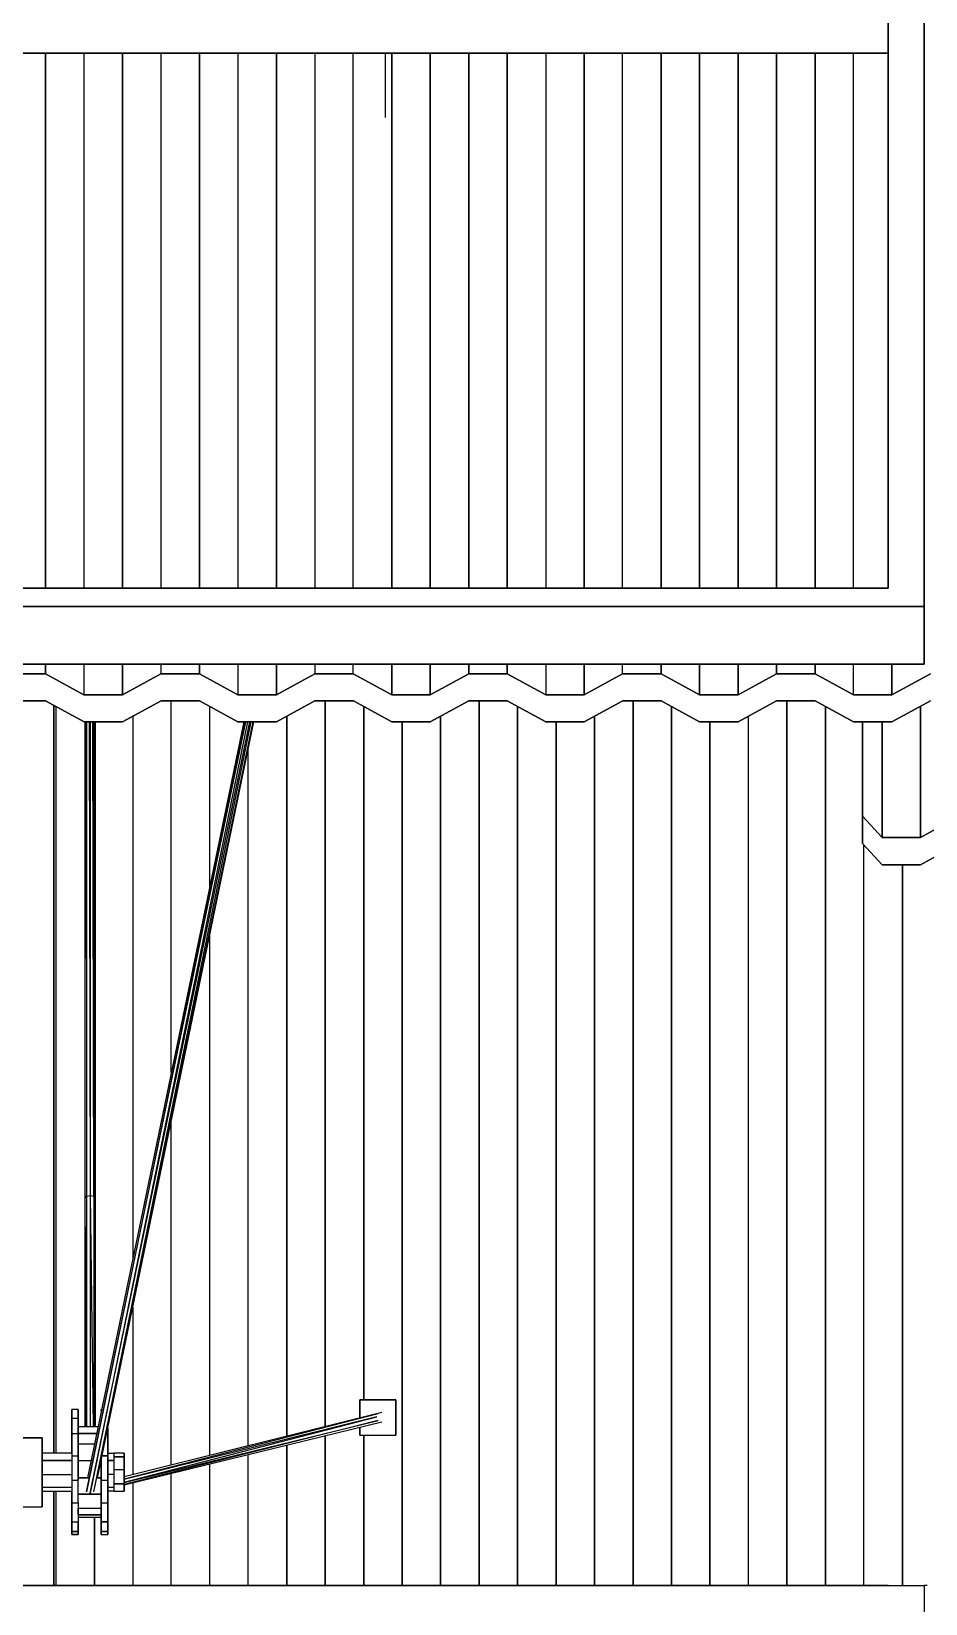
# Model space of a CAD drawing. Extents: x -32 to 51.8, y -51.6 to -5.5.
# Drawn here: x -4.722 to -2.73, y -49.271 to -45.767 of the extents above; entities that cross this region are included whole.
import ezdxf

# ---------------------------------------------------------------- set-up
doc = ezdxf.new("R2010")
doc.units = 0
doc.header["$MEASUREMENT"] = 0
doc.layers.get('0').update_dxf_attribs({"linetype": 'CONTINUOUS'})
doc.layers.add('hachures', color=5, linetype='CONTINUOUS')

msp = doc.modelspace()

# ---------------------------------------------------------------- linework, layer by layer
for p, q in [((-2.8137, -47.0078), (-2.8138, -45.6873)), ((-2.8138, -45.6873), (-2.8138, -45.8158)), ((-2.8138, -45.8158), (-2.8138, -45.6873)), ((-2.8138, -45.6873), (-2.8138, -47.0078)), ((-2.7338, -45.6873), (-2.7337, -47.0078)), ((-2.7338, -47.0078), (-2.7338, -45.6873)), ((-6.6538, -45.8158), (-2.8138, -45.8158)), ((-2.8138, -45.8158), (-6.6537, -45.8158)), ((-4.0138, -45.8158), (-3.9338, -45.8158)), ((-3.9338, -45.9591), (-3.9338, -45.8158)), ((-2.8138, -45.8158), (-2.8137, -47.0078)), ((-2.8138, -47.0078), (-2.8138, -45.8158)), ((-6.6537, -47.0078), (-2.8137, -47.0078)), ((-2.8137, -47.0078), (-6.6537, -47.0078)), ((-2.7338, -47.0491), (-2.7338, -47.0078)), ((-2.7337, -47.0078), (-2.7337, -47.0491)), ((-2.8137, -47.0491), (-6.6537, -47.0491)), ((-6.6537, -47.0491), (-2.8137, -47.0491)), ((-2.8138, -47.0491), (-2.8138, -47.0491)), ((-2.7337, -47.0491), (-2.8137, -47.0491)), ((-2.8137, -47.0491), (-2.8137, -47.0491)), ((-2.8137, -47.0491), (-2.7337, -47.0491)), ((-2.7338, -47.0491), (-2.7338, -47.0491)), ((-2.7338, -47.1776), (-2.7338, -47.0491)), ((-2.7337, -47.0491), (-2.7337, -47.0491)), ((-2.7337, -47.0491), (-2.7337, -47.1776)), ((-6.6537, -47.1776), (-2.8137, -47.1776)), ((-2.8137, -47.1776), (-6.6537, -47.1776)), ((-4.7767, -47.199), (-4.691, -47.199)), ((-4.691, -47.199), (-4.7767, -47.199)), ((-4.6053, -47.2458), (-4.691, -47.199)), ((-4.691, -47.199), (-4.6053, -47.2458)), ((-4.6909, -47.1991), (-4.6909, -47.1991)), ((-4.4339, -47.199), (-4.5196, -47.2458)), ((-4.5196, -47.2458), (-4.4339, -47.199)), ((-4.3481, -47.199), (-4.4339, -47.199)), ((-4.4339, -47.199), (-4.3481, -47.199)), ((-4.4337, -47.199), (-4.4337, -47.199)), ((-4.2624, -47.2458), (-4.3481, -47.199)), ((-4.3481, -47.199), (-4.2624, -47.2458)), ((-4.348, -47.1991), (-4.348, -47.1991)), ((-4.348, -47.1991), (-4.348, -47.1991)), ((-4.091, -47.199), (-4.1767, -47.2458)), ((-4.1767, -47.2458), (-4.091, -47.199)), ((-4.0053, -47.199), (-4.091, -47.199)), ((-4.091, -47.199), (-4.0053, -47.199)), ((-4.0909, -47.199), (-4.0909, -47.199)), ((-3.9196, -47.2458), (-4.0053, -47.199)), ((-4.0053, -47.199), (-3.9196, -47.2458)), ((-4.0052, -47.1991), (-4.0052, -47.1991)), ((-4.0052, -47.1991), (-4.0052, -47.1991)), ((-3.8339, -47.2458), (-3.7481, -47.199)), ((-3.7481, -47.199), (-3.8339, -47.2458)), ((-3.7481, -47.199), (-3.6624, -47.199)), ((-3.6624, -47.199), (-3.7481, -47.199)), ((-3.748, -47.199), (-3.748, -47.199)), ((-3.5767, -47.2458), (-3.6624, -47.199)), ((-3.6624, -47.199), (-3.5767, -47.2458)), ((-3.6623, -47.1991), (-3.6623, -47.1991)), ((-3.6623, -47.1991), (-3.6623, -47.1991)), ((-3.4053, -47.199), (-3.491, -47.2458)), ((-3.491, -47.2458), (-3.4053, -47.199)), ((-3.3196, -47.199), (-3.4053, -47.199)), ((-3.4053, -47.199), (-3.3196, -47.199)), ((-3.4052, -47.199), (-3.4052, -47.199)), ((-3.4052, -47.199), (-3.4052, -47.199)), ((-3.3196, -47.199), (-3.2339, -47.2458)), ((-3.2339, -47.2458), (-3.3196, -47.199)), ((-3.1481, -47.2458), (-3.0624, -47.199)), ((-3.0624, -47.199), (-3.1481, -47.2458)), ((-3.0624, -47.199), (-2.9767, -47.199)), ((-2.9767, -47.199), (-3.0624, -47.199)), ((-3.0623, -47.199), (-3.0623, -47.199)), ((-2.891, -47.2458), (-2.9767, -47.199)), ((-2.9767, -47.199), (-2.891, -47.2458)), ((-2.9766, -47.1991), (-2.9766, -47.1991)), ((-2.9766, -47.1991), (-2.9766, -47.1991)), ((-2.8137, -47.1776), (-2.7337, -47.1776)), ((-2.7337, -47.1776), (-2.8137, -47.1776)), ((-2.7196, -47.199), (-2.8053, -47.2458)), ((-2.8053, -47.2458), (-2.7196, -47.199)), ((-2.7338, -47.1776), (-2.7338, -47.1776)), ((-4.7766, -47.259), (-4.6909, -47.259)), ((-4.6909, -47.259), (-4.7766, -47.259)), ((-4.6909, -47.259), (-4.6052, -47.3057)), ((-4.6052, -47.3057), (-4.6909, -47.259)), ((-4.6723, -47.2691), (-4.6723, -48.936)), ((-4.6723, -48.936), (-4.6723, -47.2691)), ((-4.5196, -47.2458), (-4.6053, -47.2458)), ((-4.6053, -47.2458), (-4.5196, -47.2458)), ((-4.6052, -47.2458), (-4.6052, -47.2458)), ((-4.5195, -47.2457), (-4.5195, -47.2457)), ((-4.5195, -47.2457), (-4.5195, -47.2457)), ((-4.5195, -47.3057), (-4.4337, -47.259)), ((-4.4337, -47.259), (-4.5195, -47.3057)), ((-4.4337, -47.259), (-4.348, -47.259)), ((-4.348, -47.259), (-4.4337, -47.259)), ((-4.348, -47.259), (-4.2623, -47.3057)), ((-4.2623, -47.3057), (-4.348, -47.259)), ((-4.1767, -47.2458), (-4.2624, -47.2458)), ((-4.2624, -47.2458), (-4.1767, -47.2458)), ((-4.2623, -47.2458), (-4.2623, -47.2458)), ((-4.1766, -47.2457), (-4.1766, -47.2457)), ((-4.1766, -47.2457), (-4.1766, -47.2457)), ((-4.1766, -47.3057), (-4.0909, -47.259)), ((-4.0909, -47.259), (-4.1766, -47.3057)), ((-4.0909, -47.259), (-4.0052, -47.259)), ((-4.0052, -47.259), (-4.0909, -47.259)), ((-4.0052, -47.259), (-3.9195, -47.3057)), ((-3.9195, -47.3057), (-4.0052, -47.259)), ((-3.9196, -47.2458), (-3.8339, -47.2458)), ((-3.8339, -47.2458), (-3.9196, -47.2458)), ((-3.9195, -47.2458), (-3.9195, -47.2458)), ((-3.8337, -47.2457), (-3.8337, -47.2457)), ((-3.8337, -47.2457), (-3.8337, -47.2457)), ((-3.8337, -47.3057), (-3.748, -47.259)), ((-3.748, -47.259), (-3.8337, -47.3057)), ((-3.748, -47.259), (-3.6623, -47.259)), ((-3.6623, -47.259), (-3.748, -47.259)), ((-3.5766, -47.3057), (-3.6623, -47.259)), ((-3.6623, -47.259), (-3.5766, -47.3057)), ((-3.491, -47.2458), (-3.5767, -47.2458)), ((-3.5767, -47.2458), (-3.491, -47.2458)), ((-3.5766, -47.2458), (-3.5766, -47.2458)), ((-3.5766, -47.2458), (-3.5766, -47.2458)), ((-3.4909, -47.2457), (-3.4909, -47.2457)), ((-3.4909, -47.3057), (-3.4052, -47.259)), ((-3.4052, -47.259), (-3.4909, -47.3057)), ((-3.3195, -47.259), (-3.4052, -47.259)), ((-3.4052, -47.259), (-3.3195, -47.259)), ((-3.2337, -47.3057), (-3.3195, -47.259)), ((-3.3195, -47.259), (-3.2337, -47.3057)), ((-3.2339, -47.2458), (-3.1481, -47.2458)), ((-3.1481, -47.2458), (-3.2339, -47.2458)), ((-3.2337, -47.2458), (-3.2337, -47.2458)), ((-3.2337, -47.2458), (-3.2337, -47.2458)), ((-3.148, -47.2457), (-3.148, -47.2457)), ((-3.148, -47.2457), (-3.148, -47.2457)), ((-3.148, -47.3057), (-3.0623, -47.259)), ((-3.0623, -47.259), (-3.148, -47.3057)), ((-3.0623, -47.259), (-2.9766, -47.259)), ((-2.9766, -47.259), (-3.0623, -47.259)), ((-2.8909, -47.3057), (-2.9766, -47.259)), ((-2.9766, -47.259), (-2.8909, -47.3057)), ((-2.8053, -47.2458), (-2.891, -47.2458)), ((-2.891, -47.2458), (-2.8053, -47.2458)), ((-2.8909, -47.2458), (-2.8909, -47.2458)), ((-2.8909, -47.2458), (-2.8909, -47.2458)), ((-2.8052, -47.2457), (-2.8052, -47.2457)), ((-2.8052, -47.2457), (-2.8052, -47.2457)), ((-2.8052, -47.3057), (-2.7195, -47.259)), ((-2.7195, -47.259), (-2.8052, -47.3057)), ((-2.7414, -47.5638), (-2.7414, -47.271)), ((-4.6052, -47.3057), (-4.5195, -47.3057)), ((-4.5195, -47.3057), (-4.6052, -47.3057)), ((-4.6028, -48.3665), (-4.6028, -47.3057)), ((-4.6028, -48.3665), (-4.6028, -47.3057)), ((-4.6003, -47.3057), (-4.5995, -48.3638)), ((-4.247, -47.3057), (-4.5995, -49.0225)), ((-4.5995, -49.0225), (-4.2445, -47.3057)), ((-4.5995, -47.3057), (-4.5995, -48.3638)), ((-4.2491, -47.3057), (-4.5977, -48.9912)), ((-4.5936, -47.3057), (-4.5916, -48.3627)), ((-4.5916, -49.0251), (-4.236, -47.3057)), ((-4.2407, -47.3057), (-4.5916, -49.0251)), ((-4.5916, -47.3057), (-4.5916, -48.3627)), ((-4.5836, -48.3638), (-4.5856, -47.3057)), ((-4.5836, -47.3057), (-4.5836, -48.3638)), ((-4.5836, -49.0225), (-4.2328, -47.3057)), ((-4.5836, -49.0225), (-4.2286, -47.3057)), ((-4.5803, -48.3665), (-4.5812, -47.3057)), ((-4.5803, -47.3057), (-4.5803, -48.3665)), ((-4.5752, -48.9912), (-4.2277, -47.3057)), ((-4.5752, -48.9912), (-4.2266, -47.3057)), ((-4.2623, -47.3057), (-4.1766, -47.3057)), ((-4.1766, -47.3057), (-4.2623, -47.3057)), ((-3.9195, -47.3057), (-3.8337, -47.3057)), ((-3.8337, -47.3057), (-3.9195, -47.3057)), ((-3.5766, -47.3057), (-3.4909, -47.3057)), ((-3.4909, -47.3057), (-3.5766, -47.3057)), ((-3.148, -47.3057), (-3.2337, -47.3057)), ((-3.2337, -47.3057), (-3.2337, -47.3057)), ((-3.2337, -47.3057), (-3.148, -47.3057)), ((-2.8052, -47.3057), (-2.8909, -47.3057)), ((-2.8909, -47.3057), (-2.8052, -47.3057)), ((-2.8707, -47.3057), (-2.8707, -47.5772)), ((-2.8706, -47.3057), (-2.8706, -47.5163)), ((-2.8706, -47.5163), (-2.8706, -47.3057)), ((-2.8271, -47.5638), (-2.8271, -47.3057)), ((-2.8706, -47.5163), (-2.8707, -47.5772)), ((-2.8707, -47.5772), (-2.8706, -47.5163)), ((-2.8706, -47.5163), (-2.8706, -47.5163)), ((-2.8271, -47.5638), (-2.8706, -47.5163)), ((-2.8706, -47.5163), (-2.8271, -47.5638)), ((-2.6557, -47.5163), (-2.7414, -47.5638)), ((-2.7414, -47.5638), (-2.6557, -47.5163)), ((-2.8707, -47.5772), (-2.8273, -47.6248)), ((-2.8273, -47.6248), (-2.8707, -47.5772)), ((-2.7414, -47.5638), (-2.8271, -47.5638)), ((-2.8271, -47.5638), (-2.8271, -47.5638)), ((-2.8271, -47.5638), (-2.7414, -47.5638)), ((-2.7415, -47.6248), (-2.6558, -47.5772)), ((-2.6558, -47.5772), (-2.7415, -47.6248)), ((-2.7414, -47.5638), (-2.7414, -47.5638)), ((-2.8273, -47.6248), (-2.8273, -47.6248)), ((-2.8273, -47.6248), (-2.7415, -47.6248)), ((-2.7415, -47.6248), (-2.8273, -47.6248)), ((-2.7415, -47.6248), (-2.7415, -47.6248)), ((-4.5995, -48.3638), (-4.6028, -48.3665)), ((-4.6028, -48.8778), (-4.6028, -48.3665)), ((-4.6028, -48.3665), (-4.6028, -48.3675)), ((-4.6028, -48.3665), (-4.6028, -48.3665)), ((-4.6028, -48.8778), (-4.6028, -48.3665)), ((-4.6, -48.8778), (-4.6028, -48.3665)), ((-4.5916, -48.3627), (-4.5995, -48.3638)), ((-4.5995, -48.3638), (-4.5995, -48.8778)), ((-4.5916, -48.3627), (-4.5916, -48.8778)), ((-4.5916, -48.3627), (-4.5849, -48.8778)), ((-4.5836, -48.3638), (-4.5916, -48.3627)), ((-4.5803, -48.3665), (-4.5836, -48.3638)), ((-4.5836, -48.3638), (-4.5836, -48.8778)), ((-4.5803, -48.3665), (-4.5803, -48.8778)), ((-4.6323, -48.8391), (-4.6323, -48.8391)), ((-4.6323, -48.8391), (-4.6323, -48.8592)), ((-4.6323, -48.8391), (-4.6323, -48.8459)), ((-4.6323, -48.8592), (-4.6323, -48.8391)), ((-4.6179, -48.8391), (-4.6323, -48.8391)), ((-4.6323, -48.8391), (-4.6323, -48.8459)), ((-4.6323, -48.8592), (-4.6323, -48.8391)), ((-4.6323, -48.8391), (-4.6323, -48.8592)), ((-4.6323, -48.8459), (-4.6323, -48.8459)), ((-4.6323, -48.8459), (-4.6323, -48.8673)), ((-4.6323, -48.8459), (-4.6323, -48.8459)), ((-4.6323, -48.8459), (-4.6323, -48.8673)), ((-4.6179, -48.8391), (-4.6179, -48.8592)), ((-4.6179, -48.8592), (-4.6179, -48.8391)), ((-4.6179, -48.8391), (-4.6179, -48.8459)), ((-4.6179, -48.8459), (-4.6179, -48.8673)), ((-4.5668, -48.8417), (-4.5668, -48.8391)), ((-4.5668, -48.8391), (-4.5668, -48.8416)), ((-4.5667, -48.8416), (-4.5667, -48.8391)), ((-4.5667, -48.8391), (-4.5667, -48.8391)), ((-4.5667, -48.8391), (-4.5662, -48.8391)), ((-4.5667, -48.8416), (-4.5667, -48.8391)), ((-4.5667, -48.8391), (-4.5667, -48.8416)), ((-4.5667, -48.8416), (-4.5667, -48.8391)), ((-4.5667, -48.8391), (-4.5667, -48.8416)), ((-4.5667, -48.8391), (-4.5667, -48.8391)), ((-4.5667, -48.8391), (-4.5667, -48.8416)), ((-4.516, -48.9885), (-3.942, -48.8445)), ((-4.516, -48.9879), (-3.942, -48.8445)), ((-4.516, -48.9936), (-3.9499, -48.8476)), ((-3.9499, -48.8476), (-4.516, -48.9887)), ((-3.9108, -48.8172), (-3.9908, -48.8172)), ((-3.9908, -48.8567), (-3.9908, -48.8172)), ((-3.9908, -48.8172), (-3.9108, -48.8172)), ((-3.9908, -48.8172), (-3.9908, -48.8567)), ((-3.9108, -48.896), (-3.9108, -48.8172)), ((-3.9108, -48.8172), (-3.9108, -48.8172)), ((-3.9108, -48.8172), (-3.9108, -48.896)), ((-4.6323, -48.8592), (-4.6323, -48.8592)), ((-4.6323, -48.8592), (-4.6323, -48.8925)), ((-4.6323, -48.8925), (-4.6323, -48.8592)), ((-4.6179, -48.8592), (-4.6323, -48.8592)), ((-4.6323, -48.8592), (-4.6323, -48.8925)), ((-4.6323, -48.8673), (-4.6323, -48.8673)), ((-4.6323, -48.9102), (-4.6323, -48.8673)), ((-4.6323, -48.8673), (-4.6323, -48.9102)), ((-4.6323, -48.8673), (-4.6323, -48.8673)), ((-4.6323, -48.8673), (-4.6323, -48.9102)), ((-4.6179, -48.8592), (-4.6179, -48.8925)), ((-4.6179, -48.8925), (-4.6179, -48.8592)), ((-4.6179, -48.8673), (-4.6179, -48.8778)), ((-4.5742, -48.8778), (-4.6179, -48.8778)), ((-4.5523, -48.8805), (-4.5523, -48.8925)), ((-4.5523, -48.8925), (-4.5523, -48.8806)), ((-4.516, -49.0008), (-3.9532, -48.8553)), ((-3.9532, -48.8553), (-4.516, -48.9945)), ((-4.516, -49.0019), (-3.9499, -48.863)), ((-3.9499, -48.863), (-4.516, -49.006)), ((-4.516, -49.0066), (-3.942, -48.8662)), ((-3.9908, -48.896), (-3.9908, -48.8782)), ((-3.9908, -48.8782), (-3.9908, -48.896)), ((-4.6988, -48.9022), (-4.7458, -48.9022)), ((-4.7458, -48.9022), (-4.6988, -48.9022)), ((-4.6988, -49.0559), (-4.6988, -48.9022)), ((-4.6988, -48.9022), (-4.6988, -48.9022)), ((-4.6988, -48.9022), (-4.6988, -49.0559)), ((-4.6323, -48.8925), (-4.6323, -48.8925)), ((-4.6323, -48.936), (-4.6323, -48.8925)), ((-4.6323, -48.8925), (-4.6179, -48.8925)), ((-4.6323, -48.8925), (-4.6323, -48.9423)), ((-4.6323, -48.8925), (-4.6323, -48.8925)), ((-4.6323, -48.8925), (-4.6323, -48.936)), ((-4.6323, -48.9102), (-4.6323, -48.9102)), ((-4.6323, -48.936), (-4.6323, -48.9102)), ((-4.6323, -48.9102), (-4.6323, -48.936)), ((-4.6323, -48.9102), (-4.6323, -48.9102)), ((-4.6323, -48.9102), (-4.6323, -48.936)), ((-4.6323, -48.9102), (-4.6323, -48.9102)), ((-4.5772, -48.8923), (-4.6179, -48.8923)), ((-4.6179, -48.8923), (-4.5772, -48.8923)), ((-4.6179, -48.9423), (-4.6179, -48.8925)), ((-4.6179, -48.8925), (-4.6179, -48.9423)), ((-4.5822, -48.9163), (-4.6179, -48.9163)), ((-4.5916, -48.8923), (-4.5916, -48.8923)), ((-4.5847, -48.8923), (-4.5847, -48.8923)), ((-4.5836, -48.8923), (-4.5836, -48.8923)), ((-4.5803, -48.8923), (-4.5803, -48.8923)), ((-4.5523, -48.8925), (-4.5548, -48.8925)), ((-4.5548, -48.8925), (-4.5523, -48.8925)), ((-4.5523, -48.8925), (-4.5523, -48.8925)), ((-4.5523, -48.9423), (-4.5523, -48.8925)), ((-4.5523, -48.8925), (-4.5523, -48.8925)), ((-4.5523, -48.8925), (-4.5523, -48.9423)), ((-3.9908, -48.896), (-3.9108, -48.896)), ((-4.6323, -48.936), (-4.6988, -48.936)), ((-4.6988, -48.9522), (-4.6323, -48.9522)), ((-4.6323, -48.9522), (-4.6988, -48.9522)), ((-4.6323, -48.936), (-4.6323, -48.9522)), ((-4.6323, -48.9423), (-4.6323, -48.9961)), ((-4.6323, -48.9423), (-4.6179, -48.9423)), ((-4.6323, -48.9522), (-4.6323, -48.9837)), ((-4.6179, -48.9961), (-4.6179, -48.9423)), ((-4.6179, -48.9423), (-4.6179, -48.9961)), ((-4.6179, -48.9523), (-4.5896, -48.9523)), ((-4.5672, -48.9523), (-4.5667, -48.9523)), ((-4.5667, -48.9503), (-4.5667, -48.9523)), ((-4.5667, -48.9503), (-4.5667, -48.9961)), ((-4.5667, -48.9961), (-4.5667, -48.9503)), ((-4.5667, -48.9523), (-4.5667, -48.9912)), ((-4.5651, -48.9423), (-4.5523, -48.9423)), ((-4.5523, -48.9423), (-4.5651, -48.9423)), ((-4.5523, -48.936), (-4.5389, -48.936)), ((-4.5523, -48.9961), (-4.5523, -48.9423)), ((-4.5523, -48.9423), (-4.5523, -48.9961)), ((-4.5389, -48.9522), (-4.5523, -48.9522)), ((-4.5523, -48.9522), (-4.5389, -48.9522)), ((-4.516, -48.936), (-4.5389, -48.936)), ((-4.5389, -48.936), (-4.5389, -48.9522)), ((-4.516, -48.9446), (-4.5389, -48.9446)), ((-4.5389, -48.9446), (-4.516, -48.9446)), ((-4.5389, -48.9522), (-4.5389, -48.9837)), ((-4.516, -48.936), (-4.516, -48.9446)), ((-4.516, -48.9446), (-4.516, -48.936)), ((-4.516, -48.936), (-4.516, -48.936)), ((-4.516, -48.9446), (-4.516, -48.9446)), ((-4.516, -48.9729), (-4.516, -48.9446)), ((-4.516, -48.9446), (-4.516, -48.9446)), ((-4.516, -48.9446), (-4.516, -48.9729)), ((-4.6988, -48.9837), (-4.6323, -48.9837)), ((-4.6323, -48.9606), (-4.6323, -48.9606)), ((-4.6323, -48.9837), (-4.6323, -49.0121)), ((-4.5667, -48.9606), (-4.5667, -48.9606)), ((-4.5667, -48.9606), (-4.5667, -48.9606)), ((-4.5389, -48.9837), (-4.5523, -48.9837)), ((-4.5389, -48.9729), (-4.516, -48.9729)), ((-4.5389, -48.9837), (-4.5389, -49.0121)), ((-4.516, -49.0045), (-4.516, -48.9729)), ((-4.516, -48.9729), (-4.516, -49.0045)), ((-4.6988, -49.0121), (-4.6323, -49.0121)), ((-4.6988, -49.0207), (-4.6323, -49.0207)), ((-4.6723, -49.0207), (-4.6723, -49.2314)), ((-4.6723, -49.2314), (-4.6723, -49.0207)), ((-4.6323, -48.9961), (-4.6323, -49.0465)), ((-4.6323, -48.9961), (-4.6179, -48.9961)), ((-4.6323, -49.0121), (-4.6323, -49.0207)), ((-4.6323, -49.0144), (-4.6323, -49.0144)), ((-4.6323, -49.0642), (-4.6323, -49.0207)), ((-4.6323, -49.0207), (-4.6323, -49.0465)), ((-4.6323, -49.0207), (-4.6323, -49.0642)), ((-4.6323, -49.0465), (-4.6323, -49.0207)), ((-4.6323, -49.0207), (-4.6323, -49.0642)), ((-4.5931, -48.9912), (-4.6179, -48.9912)), ((-4.6179, -48.9912), (-4.5931, -48.9912)), ((-4.6179, -49.0465), (-4.6179, -48.9961)), ((-4.5667, -48.9912), (-4.5772, -48.9912)), ((-4.5772, -48.9912), (-4.5667, -48.9912)), ((-4.5667, -48.9912), (-4.5667, -49.0275)), ((-4.5667, -48.9961), (-4.5667, -49.0465)), ((-4.5667, -48.9961), (-4.5523, -48.9961)), ((-4.5667, -49.0465), (-4.5667, -48.9961)), ((-4.5667, -49.0144), (-4.5667, -49.0144)), ((-4.5523, -49.0465), (-4.5523, -48.9961)), ((-4.5523, -48.9961), (-4.5523, -49.0465)), ((-4.5523, -49.0121), (-4.5389, -49.0121)), ((-4.5389, -49.0207), (-4.5523, -49.0207)), ((-4.5389, -49.0045), (-4.516, -49.0045)), ((-4.516, -49.0045), (-4.5389, -49.0045)), ((-4.5389, -49.0121), (-4.5389, -49.0207)), ((-4.5389, -49.0207), (-4.516, -49.0207)), ((-4.516, -49.0045), (-4.516, -49.0045)), ((-4.516, -49.0207), (-4.516, -49.0045)), ((-4.516, -49.0045), (-4.516, -49.0207)), ((-4.7458, -49.0559), (-4.6988, -49.0559)), ((-4.6988, -49.0559), (-4.6988, -49.0559)), ((-4.6323, -49.0465), (-4.6323, -49.0465)), ((-4.6323, -49.0465), (-4.6323, -49.0893)), ((-4.6323, -49.0893), (-4.6323, -49.0465)), ((-4.6323, -49.0465), (-4.6179, -49.0465)), ((-4.6323, -49.0465), (-4.6323, -49.0893)), ((-4.6179, -49.0275), (-4.5667, -49.0275)), ((-4.5667, -49.0275), (-4.6179, -49.0275)), ((-4.6179, -49.0465), (-4.6179, -49.0893)), ((-4.6179, -49.0585), (-4.5667, -49.0585)), ((-4.6179, -49.0739), (-4.6179, -49.0585)), ((-4.6028, -49.0275), (-4.6028, -49.0275)), ((-4.6028, -49.0275), (-4.6028, -49.0275)), ((-4.601, -49.0275), (-4.601, -49.0275)), ((-4.5995, -49.0275), (-4.5995, -49.0275)), ((-4.5972, -49.0275), (-4.5972, -49.0275)), ((-4.5916, -49.0275), (-4.5916, -49.0275)), ((-4.5899, -49.0275), (-4.5899, -49.0275)), ((-4.5836, -49.0275), (-4.5836, -49.0275)), ((-4.581, -49.0275), (-4.581, -49.0275)), ((-4.5667, -49.0275), (-4.5667, -49.0585)), ((-4.5667, -49.0465), (-4.5667, -49.0893)), ((-4.5667, -49.0465), (-4.5523, -49.0465)), ((-4.5667, -49.0893), (-4.5667, -49.0465)), ((-4.5667, -49.0585), (-4.5667, -49.0739)), ((-4.5523, -49.0465), (-4.5523, -49.0893)), ((-4.5523, -49.0893), (-4.5523, -49.0465)), ((-4.6323, -49.0642), (-4.6323, -49.0642)), ((-4.6323, -49.0975), (-4.6323, -49.0642)), ((-4.6323, -49.0642), (-4.6323, -49.0975)), ((-4.6323, -49.0642), (-4.6323, -49.0642)), ((-4.6323, -49.0642), (-4.6323, -49.0975)), ((-4.6323, -49.0893), (-4.6323, -49.0893)), ((-4.6323, -49.0893), (-4.6323, -49.1108)), ((-4.6323, -49.1108), (-4.6323, -49.0893)), ((-4.6323, -49.0893), (-4.6179, -49.0893)), ((-4.6323, -49.1108), (-4.6323, -49.0893)), ((-4.6323, -49.0893), (-4.6323, -49.1108)), ((-4.6179, -49.0739), (-4.5667, -49.0739)), ((-4.5667, -49.0739), (-4.6179, -49.0739)), ((-4.6179, -49.0788), (-4.6179, -49.0975)), ((-4.6179, -49.0788), (-4.5667, -49.0788)), ((-4.6179, -49.0893), (-4.6179, -49.1108)), ((-4.6179, -49.1108), (-4.6179, -49.0893)), ((-4.5668, -49.0893), (-4.5668, -49.0788)), ((-4.5668, -49.1108), (-4.5668, -49.0893)), ((-4.5667, -49.0642), (-4.5667, -49.0642)), ((-4.5667, -49.0739), (-4.5667, -49.0788)), ((-4.5667, -49.0788), (-4.5667, -49.0893)), ((-4.5667, -49.0975), (-4.5667, -49.0788)), ((-4.5667, -49.0788), (-4.5667, -49.0975)), ((-4.5667, -49.0975), (-4.5667, -49.0788)), ((-4.5667, -49.0893), (-4.5667, -49.0893)), ((-4.5667, -49.0893), (-4.5667, -49.1108)), ((-4.5667, -49.0893), (-4.5667, -49.1108)), ((-4.5667, -49.0893), (-4.5523, -49.0893)), ((-4.5667, -49.1108), (-4.5667, -49.0893)), ((-4.5523, -49.0893), (-4.5667, -49.0893)), ((-4.5523, -49.0893), (-4.5523, -49.0893)), ((-4.5523, -49.0893), (-4.5523, -49.1108)), ((-4.5523, -49.1108), (-4.5523, -49.0893)), ((-4.6323, -49.0975), (-4.6323, -49.0975)), ((-4.6323, -49.1176), (-4.6323, -49.0975)), ((-4.6323, -49.0975), (-4.6323, -49.1176)), ((-4.6323, -49.0975), (-4.6323, -49.0975)), ((-4.6323, -49.0975), (-4.6323, -49.1108)), ((-4.6323, -49.1108), (-4.6323, -49.1108)), ((-4.6323, -49.1108), (-4.6323, -49.1176)), ((-4.6323, -49.1176), (-4.6323, -49.1108)), ((-4.6179, -49.1108), (-4.6323, -49.1108)), ((-4.6323, -49.1108), (-4.6323, -49.1176)), ((-4.6323, -49.1108), (-4.6323, -49.1108)), ((-4.6323, -49.1108), (-4.6179, -49.1108)), ((-4.6323, -49.1176), (-4.6323, -49.1108)), ((-4.6323, -49.1176), (-4.6323, -49.1176)), ((-4.6323, -49.1176), (-4.6179, -49.1176)), ((-4.6179, -49.1176), (-4.6323, -49.1176)), ((-4.6179, -49.0975), (-4.6179, -49.1176)), ((-4.6179, -49.1176), (-4.6179, -49.1108)), ((-4.6179, -49.1108), (-4.6179, -49.1176)), ((-4.5667, -49.0975), (-4.5668, -49.1176)), ((-4.5668, -49.1176), (-4.5668, -49.1108)), ((-4.5667, -49.0975), (-4.5667, -49.0975)), ((-4.5667, -49.1176), (-4.5667, -49.0975)), ((-4.5667, -49.1176), (-4.5667, -49.0975)), ((-4.5667, -49.0975), (-4.5667, -49.0975)), ((-4.5667, -49.1108), (-4.5667, -49.1108)), ((-4.5667, -49.1108), (-4.5667, -49.1176)), ((-4.5667, -49.1108), (-4.5667, -49.1176)), ((-4.5667, -49.1108), (-4.5523, -49.1108)), ((-4.5667, -49.1176), (-4.5667, -49.1108)), ((-4.5523, -49.1108), (-4.5667, -49.1108)), ((-4.5667, -49.1176), (-4.5667, -49.1176)), ((-4.5667, -49.1176), (-4.5523, -49.1176)), ((-4.5523, -49.1108), (-4.5523, -49.1108)), ((-4.5523, -49.1108), (-4.5523, -49.1176)), ((-4.5523, -49.1176), (-4.5523, -49.1108)), ((-6.5718, -49.2314), (-2.8138, -49.2314)), ((-2.8138, -49.2314), (-6.5718, -49.2314)), ((-2.8138, -49.2314), (-2.7338, -49.2314)), ((-2.7338, -49.2314), (-2.7338, -49.3114)), ((-2.7272, -49.2314), (-2.7338, -49.2314))]:
    msp.add_line(p, q)
at = {"layer": 'hachures'}
for p, q in [((-4.691, -47.0078), (-4.691, -45.8158)), ((-4.691, -45.8158), (-4.691, -47.0078)), ((-4.6053, -45.8158), (-4.6053, -47.0078)), ((-4.5196, -45.8158), (-4.5196, -47.0078)), ((-4.5196, -47.0078), (-4.5196, -45.8158)), ((-4.4339, -45.8158), (-4.4339, -47.0078)), ((-4.3482, -45.8158), (-4.3481, -47.0078)), ((-4.3481, -47.0078), (-4.3482, -45.8158)), ((-4.2625, -45.8158), (-4.2624, -47.0078)), ((-4.1767, -45.8158), (-4.1767, -47.0078)), ((-4.1767, -47.0078), (-4.1767, -45.8158)), ((-4.091, -45.8158), (-4.091, -47.0078)), ((-4.0053, -47.0078), (-4.0053, -45.8158)), ((-3.9196, -45.8158), (-3.9196, -47.0078)), ((-3.9196, -47.0078), (-3.9196, -45.8158)), ((-3.8339, -45.8158), (-3.8339, -47.0078)), ((-3.8339, -47.0078), (-3.8339, -45.8158)), ((-3.7482, -45.8158), (-3.7481, -47.0078)), ((-3.7481, -47.0078), (-3.7482, -45.8158)), ((-3.6624, -47.0078), (-3.6625, -45.8158)), ((-3.6625, -45.8158), (-3.6624, -47.0078)), ((-3.5767, -45.8158), (-3.5767, -47.0078)), ((-3.491, -45.8158), (-3.491, -47.0078)), ((-3.491, -47.0078), (-3.491, -45.8158)), ((-3.4053, -47.0078), (-3.4053, -45.8158)), ((-3.3196, -45.8158), (-3.3196, -47.0078)), ((-3.3196, -47.0078), (-3.3196, -45.8158)), ((-3.2339, -45.8158), (-3.2339, -47.0078)), ((-3.2339, -47.0078), (-3.2339, -45.8158)), ((-3.1482, -45.8158), (-3.1481, -47.0078)), ((-3.1481, -47.0078), (-3.1482, -45.8158)), ((-3.0625, -45.8158), (-3.0624, -47.0078)), ((-3.0624, -47.0078), (-3.0625, -45.8158)), ((-2.9767, -47.0078), (-2.9767, -45.8158)), ((-2.9767, -45.8158), (-2.9767, -47.0078)), ((-2.891, -47.0078), (-2.891, -45.8158)), ((-4.691, -47.199), (-4.691, -47.1776)), ((-4.691, -47.1776), (-4.691, -47.199)), ((-4.6053, -47.1776), (-4.6053, -47.2458)), ((-4.5196, -47.1776), (-4.5196, -47.2458)), ((-4.5196, -47.2458), (-4.5196, -47.1776)), ((-4.4339, -47.1776), (-4.4339, -47.199)), ((-4.3481, -47.1776), (-4.3481, -47.199)), ((-4.3481, -47.199), (-4.3481, -47.1776)), ((-4.2624, -47.1776), (-4.2624, -47.2458)), ((-4.1767, -47.1776), (-4.1767, -47.2458)), ((-4.1767, -47.2458), (-4.1767, -47.1776)), ((-4.091, -47.1776), (-4.091, -47.199)), ((-4.0053, -47.199), (-4.0053, -47.1776)), ((-3.9196, -47.1776), (-3.9196, -47.2458)), ((-3.9196, -47.2458), (-3.9196, -47.1776)), ((-3.8339, -47.1776), (-3.8339, -47.2458)), ((-3.8339, -47.2458), (-3.8339, -47.1776)), ((-3.7481, -47.1776), (-3.7481, -47.199)), ((-3.7481, -47.199), (-3.7481, -47.1776)), ((-3.6624, -47.199), (-3.6624, -47.1776)), ((-3.6624, -47.1776), (-3.6624, -47.199)), ((-3.5767, -47.1776), (-3.5767, -47.2458)), ((-3.491, -47.1776), (-3.491, -47.2458)), ((-3.491, -47.2458), (-3.491, -47.1776)), ((-3.4053, -47.199), (-3.4053, -47.1776)), ((-3.3196, -47.1776), (-3.3196, -47.199)), ((-3.3196, -47.199), (-3.3196, -47.1776)), ((-3.2339, -47.1776), (-3.2339, -47.2458)), ((-3.2339, -47.2458), (-3.2339, -47.1776)), ((-3.1481, -47.1776), (-3.1481, -47.2458)), ((-3.1481, -47.2458), (-3.1481, -47.1776)), ((-3.0624, -47.1776), (-3.0624, -47.199)), ((-3.0624, -47.199), (-3.0624, -47.1776)), ((-2.9767, -47.199), (-2.9767, -47.1776)), ((-2.9767, -47.1776), (-2.9767, -47.199)), ((-2.891, -47.2458), (-2.891, -47.1776)), ((-2.8053, -47.1776), (-2.8053, -47.2458)), ((-2.8053, -47.2458), (-2.8053, -47.1776)), ((-4.6679, -47.2715), (-4.6679, -48.936)), ((-4.4107, -48.0873), (-4.4107, -47.259)), ((-4.325, -47.6729), (-4.325, -47.2715)), ((-4.0679, -48.8759), (-4.0679, -47.259)), ((-4.0679, -47.259), (-4.0679, -48.8759)), ((-3.9821, -48.8172), (-3.9821, -47.2715)), ((-3.9821, -47.2715), (-3.9821, -48.8172)), ((-3.725, -49.2314), (-3.725, -47.259)), ((-3.725, -47.259), (-3.725, -49.2314)), ((-3.6393, -49.2314), (-3.6393, -47.2715)), ((-3.6393, -47.2715), (-3.6393, -49.2314)), ((-3.3821, -49.2314), (-3.3821, -47.259)), ((-3.3821, -47.259), (-3.3821, -49.2314)), ((-3.2964, -49.2314), (-3.2964, -47.2715)), ((-3.2964, -47.2715), (-3.2964, -49.2314)), ((-3.0393, -47.259), (-3.0393, -49.2314)), ((-3.0393, -49.2314), (-3.0393, -47.259)), ((-2.9536, -49.2314), (-2.9536, -47.2715)), ((-2.9536, -47.2715), (-2.9536, -49.2314)), ((-2.7414, -47.271), (-2.7414, -47.5638)), ((-4.4964, -47.2932), (-4.4964, -48.5016)), ((-4.1536, -47.2932), (-4.1536, -48.8974)), ((-4.1536, -48.8974), (-4.1536, -47.2932)), ((-3.8964, -49.2314), (-3.8964, -47.3057)), ((-3.8964, -47.3057), (-3.8964, -49.2314)), ((-3.8107, -49.2314), (-3.8107, -47.2932)), ((-3.8107, -47.2932), (-3.8107, -49.2314)), ((-3.5536, -49.2314), (-3.5536, -47.3057)), ((-3.5536, -47.3057), (-3.5536, -49.2314)), ((-3.4679, -49.2314), (-3.4679, -47.2932)), ((-3.4679, -47.2932), (-3.4679, -49.2314)), ((-3.2107, -49.2314), (-3.2107, -47.3057)), ((-3.2107, -47.3057), (-3.2107, -49.2314)), ((-3.125, -49.2314), (-3.125, -47.2932)), ((-2.8271, -47.3057), (-2.8271, -47.5638)), ((-4.2393, -48.9188), (-4.2393, -47.3672)), ((-2.8679, -49.2314), (-2.8679, -47.5804)), ((-2.7821, -47.6248), (-2.7821, -49.2314)), ((-2.7821, -49.2314), (-2.7821, -47.6248)), ((-4.325, -48.9402), (-4.325, -47.7816)), ((-4.4107, -48.9616), (-4.4107, -48.196)), ((-4.4964, -48.6104), (-4.4964, -48.9831)), ((-4.1536, -48.918), (-4.1536, -49.2314)), ((-4.1536, -49.2314), (-4.1536, -48.918)), ((-4.0679, -49.2314), (-4.0679, -48.897)), ((-4.0679, -48.897), (-4.0679, -49.2314)), ((-3.9821, -49.2314), (-3.9821, -48.896)), ((-3.9821, -48.896), (-3.9821, -49.2314)), ((-4.2393, -49.2314), (-4.2393, -48.9389)), ((-4.4107, -49.2314), (-4.4107, -48.9809)), ((-4.325, -49.2314), (-4.325, -48.9599)), ((-4.6679, -49.0207), (-4.6679, -49.2314)), ((-4.4964, -49.0018), (-4.4964, -49.2314)), ((-4.5821, -49.2314), (-4.5821, -49.0788)), ((-4.5821, -49.0788), (-4.5821, -49.2314))]:
    msp.add_line(p, q, dxfattribs=at)

doc.saveas('drawing.dxf')
